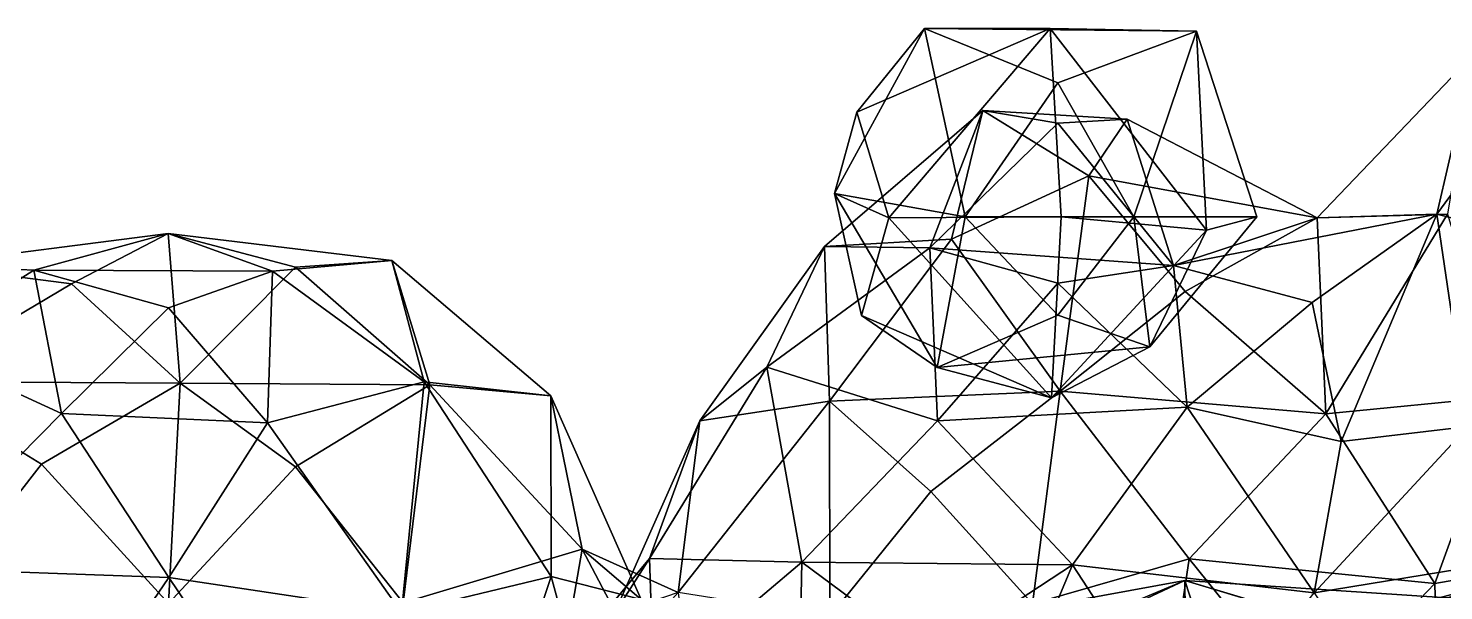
# Model space of a CAD drawing. Extents: x 290034 to 295698, y 4553723 to 4561693.
# Drawn here: x 293459.5 to 293599.8, y 4559190.6 to 4559246.3 of the extents above; entities that cross this region are included whole.
import ezdxf

# ---------------------------------------------------------------- set-up
doc = ezdxf.new("R2010")
doc.units = 0
doc.layers.add('Au_ppm_Pref_-_0_2', color=7, linetype='CONTINUOUS')

msp = doc.modelspace()

# ---------------------------------------------------------------- linework, layer by layer
at = {"layer": 'Au_ppm_Pref_-_0_2'}
for points in [[(293548.37, 4559246.34, 1758.26), (293552.4, 4559227.64, 1762.38), (293539.44, 4559229.98, 1757.69)], [(293541.65, 4559238.04, 1752.1), (293548.37, 4559246.34, 1758.26), (293539.44, 4559229.98, 1757.69)], [(293548.37, 4559246.34, 1758.26), (293541.65, 4559238.04, 1752.1), (293560.82, 4559246.34, 1751.58)], [(293544.84, 4559227.57, 1750.08), (293560.82, 4559246.34, 1751.58), (293541.65, 4559238.04, 1752.1)], [(293561.92, 4559227.64, 1748.44), (293560.82, 4559246.34, 1751.58), (293544.84, 4559227.57, 1750.08)], [(293575.34, 4559246.06, 1758.54), (293561.6, 4559240.95, 1762.48), (293548.37, 4559246.34, 1758.26)], [(293575.34, 4559246.06, 1758.54), (293548.37, 4559246.34, 1758.26), (293560.82, 4559246.34, 1751.58)], [(293561.6, 4559240.95, 1762.48), (293552.4, 4559227.64, 1762.38), (293548.37, 4559246.34, 1758.26)], [(293575.34, 4559246.06, 1758.54), (293560.82, 4559246.34, 1751.58), (293576.32, 4559226.33, 1751.74)], [(293576.32, 4559226.33, 1751.74), (293560.82, 4559246.34, 1751.58), (293561.92, 4559227.64, 1748.44)], [(293569.12, 4559227.64, 1761.58), (293561.6, 4559240.95, 1762.48), (293575.34, 4559246.06, 1758.54)], [(293569.12, 4559227.64, 1761.58), (293575.34, 4559246.06, 1758.54), (293581.33, 4559227.64, 1756.69)], [(293581.33, 4559227.64, 1756.69), (293575.34, 4559246.06, 1758.54), (293576.32, 4559226.33, 1751.74)], [(293600.24, 4559227.91, 1787.57), (293587.3, 4559227.56, 1781.54), (293602.82, 4559243.79, 1781.8)], [(293587.3, 4559227.56, 1781.54), (293599.17, 4559227.91, 1775.77), (293602.82, 4559243.79, 1781.8)], [(293599.17, 4559227.91, 1775.77), (293613.86, 4559224.26, 1771.92), (293611.68, 4559244.95, 1775.86)], [(293611.68, 4559244.95, 1775.86), (293602.82, 4559243.79, 1781.8), (293599.17, 4559227.91, 1775.77)], [(293569.12, 4559227.64, 1761.58), (293552.4, 4559227.64, 1762.38), (293561.6, 4559240.95, 1762.48)], [(293551.04, 4559225.45, 1786.05), (293538.45, 4559224.73, 1781.08), (293554.14, 4559238.2, 1781.8)], [(293554.14, 4559238.2, 1781.8), (293538.45, 4559224.73, 1781.08), (293548.9, 4559224.59, 1776.36)], [(293554.14, 4559238.2, 1781.8), (293548.9, 4559224.59, 1776.36), (293561.6, 4559236.93, 1778.7)], [(293551.04, 4559225.45, 1786.05), (293554.14, 4559238.2, 1781.8), (293564.67, 4559231.72, 1784.6)], [(293554.14, 4559238.2, 1781.8), (293568.47, 4559237.35, 1781.8), (293564.67, 4559231.72, 1784.6)], [(293568.47, 4559237.35, 1781.8), (293554.14, 4559238.2, 1781.8), (293561.6, 4559236.93, 1778.7)], [(293539.44, 4559229.98, 1757.69), (293544.84, 4559227.57, 1750.08), (293541.65, 4559238.04, 1752.1)], [(293573.06, 4559222.82, 1776.95), (293561.6, 4559236.93, 1778.7), (293548.9, 4559224.59, 1776.36)], [(293573.06, 4559222.82, 1776.95), (293568.47, 4559237.35, 1781.8), (293561.6, 4559236.93, 1778.7)], [(293564.67, 4559231.72, 1784.6), (293568.47, 4559237.35, 1781.8), (293587.3, 4559227.56, 1781.54)], [(293573.06, 4559222.82, 1776.95), (293587.3, 4559227.56, 1781.54), (293568.47, 4559237.35, 1781.8)], [(293564.67, 4559231.72, 1784.6), (293561.83, 4559210.38, 1788.07), (293551.04, 4559225.45, 1786.05)], [(293561.83, 4559210.38, 1788.07), (293564.67, 4559231.72, 1784.6), (293574.2, 4559220.26, 1785.27)], [(293574.2, 4559220.26, 1785.27), (293564.67, 4559231.72, 1784.6), (293587.3, 4559227.56, 1781.54)], [(293549.64, 4559212.71, 1757.38), (293539.44, 4559229.98, 1757.69), (293552.4, 4559227.64, 1762.38)], [(293539.44, 4559229.98, 1757.69), (293549.64, 4559212.71, 1757.38), (293542.11, 4559217.89, 1752.1)], [(293539.44, 4559229.98, 1757.69), (293542.11, 4559217.89, 1752.1), (293544.84, 4559227.57, 1750.08)], [(293544.84, 4559227.57, 1750.08), (293542.11, 4559217.89, 1752.1), (293560.95, 4559209.7, 1752.11)], [(293561.92, 4559227.64, 1748.44), (293544.84, 4559227.57, 1750.08), (293560.95, 4559209.7, 1752.11)], [(293561.6, 4559217.9, 1761.29), (293549.64, 4559212.71, 1757.38), (293552.4, 4559227.64, 1762.38)], [(293569.12, 4559227.64, 1761.58), (293561.6, 4559217.9, 1761.29), (293552.4, 4559227.64, 1762.38)], [(293576.32, 4559226.33, 1751.74), (293561.92, 4559227.64, 1748.44), (293560.95, 4559209.7, 1752.11)], [(293569.12, 4559227.64, 1761.58), (293570.7, 4559214.78, 1758.04), (293561.6, 4559217.9, 1761.29)], [(293569.12, 4559227.64, 1761.58), (293581.33, 4559227.64, 1756.69), (293570.7, 4559214.78, 1758.04)], [(293576.32, 4559226.33, 1751.74), (293570.7, 4559214.78, 1758.04), (293581.33, 4559227.64, 1756.69)], [(293573.06, 4559222.82, 1776.95), (293599.17, 4559227.91, 1775.77), (293587.3, 4559227.56, 1781.54)], [(293573.06, 4559222.82, 1776.95), (293586.8, 4559219.17, 1772.74), (293599.17, 4559227.91, 1775.77)], [(293574.2, 4559220.26, 1785.27), (293587.3, 4559227.56, 1781.54), (293588.15, 4559208.13, 1786.09)], [(293589.68, 4559205.38, 1773.02), (293599.17, 4559227.91, 1775.77), (293586.8, 4559219.17, 1772.74)], [(293588.15, 4559208.13, 1786.09), (293587.3, 4559227.56, 1781.54), (293600.24, 4559227.91, 1787.57)], [(293605.72, 4559209.83, 1792.77), (293588.15, 4559208.13, 1786.09), (293600.24, 4559227.91, 1787.57)], [(293602.26, 4559206.88, 1772.25), (293599.17, 4559227.91, 1775.77), (293589.68, 4559205.38, 1773.02)], [(293602.26, 4559206.88, 1772.25), (293613.86, 4559224.26, 1771.92), (293599.17, 4559227.91, 1775.77)], [(293460.07, 4559222.36, 1805.18), (293449.18, 4559222.9, 1800.74), (293473.38, 4559225.99, 1799.54)], [(293473.38, 4559225.99, 1799.54), (293449.18, 4559222.9, 1800.74), (293463.8, 4559221.02, 1794.48)], [(293483.72, 4559222.26, 1804.84), (293460.07, 4559222.36, 1805.18), (293473.38, 4559225.99, 1799.54)], [(293463.8, 4559221.02, 1794.48), (293474.57, 4559211.18, 1791.82), (293473.38, 4559225.99, 1799.54)], [(293473.38, 4559225.99, 1799.54), (293474.57, 4559211.18, 1791.82), (293486.01, 4559222.65, 1795.34)], [(293473.38, 4559225.99, 1799.54), (293495.56, 4559223.33, 1799.62), (293483.72, 4559222.26, 1804.84)], [(293473.38, 4559225.99, 1799.54), (293486.01, 4559222.65, 1795.34), (293495.56, 4559223.33, 1799.62)], [(293551.04, 4559225.45, 1786.05), (293538.94, 4559209.37, 1787.62), (293538.45, 4559224.73, 1781.08)], [(293551.04, 4559225.45, 1786.05), (293561.83, 4559210.38, 1788.07), (293538.94, 4559209.37, 1787.62)], [(293570.7, 4559214.78, 1758.04), (293576.32, 4559226.33, 1751.74), (293560.95, 4559209.7, 1752.11)], [(293538.94, 4559209.37, 1787.62), (293526.1, 4559207.43, 1780.65), (293538.45, 4559224.73, 1781.08)], [(293538.45, 4559224.73, 1781.08), (293526.1, 4559207.43, 1780.65), (293532.72, 4559212.75, 1774.84)], [(293538.45, 4559224.73, 1781.08), (293532.72, 4559212.75, 1774.84), (293548.9, 4559224.59, 1776.36)], [(293548.9, 4559224.59, 1776.36), (293532.72, 4559212.75, 1774.84), (293549.66, 4559207.44, 1770.91)], [(293573.06, 4559222.82, 1776.95), (293548.9, 4559224.59, 1776.36), (293561.6, 4559221.08, 1772.11)], [(293548.9, 4559224.59, 1776.36), (293549.66, 4559207.44, 1770.91), (293561.6, 4559221.08, 1772.11)], [(293463.8, 4559221.02, 1794.48), (293449.18, 4559222.9, 1800.74), (293447.45, 4559211.34, 1793.47)], [(293460.07, 4559222.36, 1805.18), (293448.26, 4559214.85, 1807.25), (293449.18, 4559222.9, 1800.74)], [(293499.33, 4559211.01, 1793.33), (293486.01, 4559222.65, 1795.34), (293474.57, 4559211.18, 1791.82)], [(293495.56, 4559223.33, 1799.62), (293498.77, 4559211.29, 1805.85), (293483.72, 4559222.26, 1804.84)], [(293486.01, 4559222.65, 1795.34), (293499.33, 4559211.01, 1793.33), (293495.56, 4559223.33, 1799.62)], [(293498.77, 4559211.29, 1805.85), (293495.56, 4559223.33, 1799.62), (293511.32, 4559209.91, 1799.61)], [(293499.33, 4559211.01, 1793.33), (293511.32, 4559209.91, 1799.61), (293495.56, 4559223.33, 1799.62)], [(293573.06, 4559222.82, 1776.95), (293561.6, 4559221.08, 1772.11), (293574.41, 4559208.8, 1771.7)], [(293573.06, 4559222.82, 1776.95), (293574.41, 4559208.8, 1771.7), (293586.8, 4559219.17, 1772.74)], [(293462.81, 4559208.16, 1810), (293448.26, 4559214.85, 1807.25), (293460.07, 4559222.36, 1805.18)], [(293462.81, 4559208.16, 1810), (293460.07, 4559222.36, 1805.18), (293473.41, 4559218.65, 1808.5)], [(293460.07, 4559222.36, 1805.18), (293483.72, 4559222.26, 1804.84), (293473.41, 4559218.65, 1808.5)], [(293483.24, 4559207.22, 1809.32), (293473.41, 4559218.65, 1808.5), (293483.72, 4559222.26, 1804.84)], [(293483.72, 4559222.26, 1804.84), (293498.77, 4559211.29, 1805.85), (293483.24, 4559207.22, 1809.32)], [(293474.57, 4559211.18, 1791.82), (293463.8, 4559221.02, 1794.48), (293447.45, 4559211.34, 1793.47)], [(293561.6, 4559221.08, 1772.11), (293549.66, 4559207.44, 1770.91), (293574.41, 4559208.8, 1771.7)], [(293574.2, 4559220.26, 1785.27), (293588.15, 4559208.13, 1786.09), (293561.83, 4559210.38, 1788.07)], [(293483.24, 4559207.22, 1809.32), (293462.81, 4559208.16, 1810), (293473.41, 4559218.65, 1808.5)], [(293589.68, 4559205.38, 1773.02), (293586.8, 4559219.17, 1772.74), (293574.41, 4559208.8, 1771.7)], [(293549.64, 4559212.71, 1757.38), (293560.95, 4559209.7, 1752.11), (293542.11, 4559217.89, 1752.1)], [(293561.6, 4559217.9, 1761.29), (293570.7, 4559214.78, 1758.04), (293549.64, 4559212.71, 1757.38)], [(293448.26, 4559214.85, 1807.25), (293462.81, 4559208.16, 1810), (293447.66, 4559192.83, 1810.3)], [(293549.64, 4559212.71, 1757.38), (293570.7, 4559214.78, 1758.04), (293560.95, 4559209.7, 1752.11)], [(293536.19, 4559193.41, 1769.19), (293532.72, 4559212.75, 1774.84), (293521.1, 4559193.77, 1775.59)], [(293521.1, 4559193.77, 1775.59), (293532.72, 4559212.75, 1774.84), (293526.1, 4559207.43, 1780.65)], [(293549.66, 4559207.44, 1770.91), (293532.72, 4559212.75, 1774.84), (293536.19, 4559193.41, 1769.19)], [(293474.57, 4559211.18, 1791.82), (293447.45, 4559211.34, 1793.47), (293460.81, 4559203.15, 1789.96)], [(293449.98, 4559189.22, 1789.5), (293460.81, 4559203.15, 1789.96), (293447.45, 4559211.34, 1793.47)], [(293473.4, 4559189.32, 1790.02), (293474.57, 4559211.18, 1791.82), (293460.81, 4559203.15, 1789.96)], [(293473.4, 4559189.32, 1790.02), (293486.01, 4559202.87, 1790.05), (293474.57, 4559211.18, 1791.82)], [(293486.01, 4559202.87, 1790.05), (293499.33, 4559211.01, 1793.33), (293474.57, 4559211.18, 1791.82)], [(293496.5, 4559188.43, 1809.31), (293483.24, 4559207.22, 1809.32), (293498.77, 4559211.29, 1805.85)], [(293486.01, 4559202.87, 1790.05), (293496.69, 4559189.39, 1789.51), (293499.33, 4559211.01, 1793.33)], [(293496.5, 4559188.43, 1809.31), (293498.77, 4559211.29, 1805.85), (293511.34, 4559192, 1805.57)], [(293496.69, 4559189.39, 1789.51), (293514.42, 4559194.7, 1793.31), (293499.33, 4559211.01, 1793.33)], [(293511.34, 4559192, 1805.57), (293498.77, 4559211.29, 1805.85), (293511.32, 4559209.91, 1799.61)], [(293514.42, 4559194.7, 1793.31), (293511.32, 4559209.91, 1799.61), (293499.33, 4559211.01, 1793.33)], [(293538.94, 4559209.37, 1787.62), (293561.83, 4559210.38, 1788.07), (293549.01, 4559200.43, 1790.55)], [(293559.08, 4559189.28, 1791.58), (293549.01, 4559200.43, 1790.55), (293561.83, 4559210.38, 1788.07)], [(293561.83, 4559210.38, 1788.07), (293574.6, 4559193.74, 1788.63), (293559.08, 4559189.28, 1791.58)], [(293574.6, 4559193.74, 1788.63), (293561.83, 4559210.38, 1788.07), (293588.15, 4559208.13, 1786.09)], [(293511.34, 4559192, 1805.57), (293511.32, 4559209.91, 1799.61), (293520.28, 4559189.71, 1799.62)], [(293514.42, 4559194.7, 1793.31), (293520.28, 4559189.71, 1799.62), (293511.32, 4559209.91, 1799.61)], [(293523.95, 4559190.4, 1788.2), (293538.94, 4559209.37, 1787.62), (293538.97, 4559188.04, 1791.14)], [(293538.94, 4559209.37, 1787.62), (293523.95, 4559190.4, 1788.2), (293526.1, 4559207.43, 1780.65)], [(293538.94, 4559209.37, 1787.62), (293549.01, 4559200.43, 1790.55), (293538.97, 4559188.04, 1791.14)], [(293563.03, 4559193.15, 1768.93), (293574.41, 4559208.8, 1771.7), (293549.66, 4559207.44, 1770.91)], [(293587, 4559190.37, 1771.54), (293574.41, 4559208.8, 1771.7), (293563.03, 4559193.15, 1768.93)], [(293587, 4559190.37, 1771.54), (293589.68, 4559205.38, 1773.02), (293574.41, 4559208.8, 1771.7)], [(293598.98, 4559191.32, 1787.75), (293588.15, 4559208.13, 1786.09), (293605.72, 4559209.83, 1792.77)], [(293598.98, 4559191.32, 1787.75), (293605.72, 4559209.83, 1792.77), (293610.14, 4559193.25, 1794.05)], [(293473.44, 4559191.89, 1809.99), (293447.66, 4559192.83, 1810.3), (293462.81, 4559208.16, 1810)], [(293483.24, 4559207.22, 1809.32), (293473.44, 4559191.89, 1809.99), (293462.81, 4559208.16, 1810)], [(293496.5, 4559188.43, 1809.31), (293473.44, 4559191.89, 1809.99), (293483.24, 4559207.22, 1809.32)], [(293517.55, 4559188.25, 1781.8), (293526.1, 4559207.43, 1780.65), (293523.95, 4559190.4, 1788.2)], [(293517.55, 4559188.25, 1781.8), (293521.1, 4559193.77, 1775.59), (293526.1, 4559207.43, 1780.65)], [(293563.03, 4559193.15, 1768.93), (293549.66, 4559207.44, 1770.91), (293536.19, 4559193.41, 1769.19)], [(293598.98, 4559191.32, 1787.75), (293574.6, 4559193.74, 1788.63), (293588.15, 4559208.13, 1786.09)], [(293587, 4559190.37, 1771.54), (293612.24, 4559194.52, 1772.08), (293602.26, 4559206.88, 1772.25)], [(293587, 4559190.37, 1771.54), (293602.26, 4559206.88, 1772.25), (293589.68, 4559205.38, 1773.02)], [(293473.4, 4559189.32, 1790.02), (293460.81, 4559203.15, 1789.96), (293449.98, 4559189.22, 1789.5)], [(293486.01, 4559202.87, 1790.05), (293473.4, 4559189.32, 1790.02), (293496.69, 4559189.39, 1789.51)], [(293559.08, 4559189.28, 1791.58), (293538.97, 4559188.04, 1791.14), (293549.01, 4559200.43, 1790.55)], [(293511.21, 4559176.18, 1788.4), (293514.42, 4559194.7, 1793.31), (293496.69, 4559189.39, 1789.51)], [(293511.21, 4559176.18, 1788.4), (293523.95, 4559190.4, 1788.2), (293514.42, 4559194.7, 1793.31)], [(293520.28, 4559189.71, 1799.62), (293514.42, 4559194.7, 1793.31), (293526.1, 4559172.53, 1794)], [(293523.95, 4559190.4, 1788.2), (293526.1, 4559172.53, 1794), (293514.42, 4559194.7, 1793.31)], [(293507.8, 4559177.77, 1776.42), (293521.1, 4559193.77, 1775.59), (293517.55, 4559188.25, 1781.8)], [(293507.8, 4559177.77, 1776.42), (293521.52, 4559181.01, 1768.72), (293521.1, 4559193.77, 1775.59)], [(293536.19, 4559193.41, 1769.19), (293521.1, 4559193.77, 1775.59), (293521.52, 4559181.01, 1768.72)], [(293535.78, 4559172.22, 1766.26), (293536.19, 4559193.41, 1769.19), (293521.52, 4559181.01, 1768.72)], [(293549.01, 4559183.93, 1766.67), (293536.19, 4559193.41, 1769.19), (293535.78, 4559172.22, 1766.26)], [(293563.03, 4559193.15, 1768.93), (293536.19, 4559193.41, 1769.19), (293549.01, 4559183.93, 1766.67)], [(293572.32, 4559178.47, 1794.7), (293559.08, 4559189.28, 1791.58), (293574.6, 4559193.74, 1788.63)], [(293572.32, 4559178.47, 1794.7), (293574.6, 4559193.74, 1788.63), (293586.8, 4559178.62, 1789.21)], [(293598.98, 4559191.32, 1787.75), (293586.8, 4559178.62, 1789.21), (293574.6, 4559193.74, 1788.63)], [(293587, 4559190.37, 1771.54), (293597.99, 4559173.71, 1770.8), (293612.24, 4559194.52, 1772.08)], [(293612, 4559182.57, 1773.06), (293612.24, 4559194.52, 1772.08), (293597.99, 4559173.71, 1770.8)], [(293598.98, 4559191.32, 1787.75), (293610.14, 4559193.25, 1794.05), (293599.44, 4559172.95, 1793.24)], [(293610.14, 4559193.25, 1794.05), (293611.83, 4559174.82, 1799.79), (293599.44, 4559172.95, 1793.24)], [(293461.07, 4559173.75, 1810.24), (293436.62, 4559177.06, 1810.06), (293447.66, 4559192.83, 1810.3)], [(293473.44, 4559191.89, 1809.99), (293461.07, 4559173.75, 1810.24), (293447.66, 4559192.83, 1810.3)], [(293485.67, 4559173.76, 1809.62), (293461.07, 4559173.75, 1810.24), (293473.44, 4559191.89, 1809.99)], [(293485.67, 4559173.76, 1809.62), (293473.44, 4559191.89, 1809.99), (293496.5, 4559188.43, 1809.31)], [(293505.36, 4559174.19, 1808.74), (293496.5, 4559188.43, 1809.31), (293511.34, 4559192, 1805.57)], [(293516.2, 4559174.19, 1804.4), (293505.36, 4559174.19, 1808.74), (293511.34, 4559192, 1805.57)], [(293516.2, 4559174.19, 1804.4), (293511.34, 4559192, 1805.57), (293520.28, 4559189.71, 1799.62)], [(293555.1, 4559174.19, 1767.05), (293563.03, 4559193.15, 1768.93), (293549.01, 4559183.93, 1766.67)], [(293563.03, 4559193.15, 1768.93), (293555.1, 4559174.19, 1767.05), (293574.88, 4559175.03, 1768.33)], [(293574.88, 4559175.03, 1768.33), (293587, 4559190.37, 1771.54), (293563.03, 4559193.15, 1768.93)], [(293600.19, 4559189.9, 1823.42), (293588.95, 4559187.13, 1818.05), (293611.21, 4559193, 1817.4)], [(293588.95, 4559187.13, 1818.05), (293599.4, 4559185.62, 1813.62), (293611.21, 4559193, 1817.4)], [(293599.4, 4559185.62, 1813.62), (293612.42, 4559181.72, 1810.71), (293611.21, 4559193, 1817.4)], [(293574.17, 4559191.61, 1823.45), (293564.04, 4559186.85, 1828.74), (293552.15, 4559187.56, 1823.37)], [(293574.17, 4559191.61, 1823.45), (293552.15, 4559187.56, 1823.37), (293561.6, 4559186.33, 1819.33)], [(293574.38, 4559173.34, 1817.64), (293574.17, 4559191.61, 1823.45), (293561.6, 4559186.33, 1819.33)], [(293577.26, 4559182.15, 1830.52), (293564.04, 4559186.85, 1828.74), (293574.17, 4559191.61, 1823.45)], [(293574.38, 4559173.34, 1817.64), (293588.95, 4559187.13, 1818.05), (293574.17, 4559191.61, 1823.45)], [(293589.09, 4559187.13, 1828.76), (293577.26, 4559182.15, 1830.52), (293574.17, 4559191.61, 1823.45)], [(293589.09, 4559187.13, 1828.76), (293574.17, 4559191.61, 1823.45), (293600.19, 4559189.9, 1823.42)], [(293588.95, 4559187.13, 1818.05), (293600.19, 4559189.9, 1823.42), (293574.17, 4559191.61, 1823.45)], [(293598.98, 4559191.32, 1787.75), (293599.44, 4559172.95, 1793.24), (293586.8, 4559178.62, 1789.21)], [(293589.09, 4559187.13, 1828.76), (293612.79, 4559191.21, 1829.16), (293599.4, 4559183.86, 1832.53)], [(293612.79, 4559191.21, 1829.16), (293589.09, 4559187.13, 1828.76), (293600.19, 4559189.9, 1823.42)], [(293612.79, 4559191.21, 1829.16), (293612.01, 4559170.37, 1835.27), (293599.4, 4559183.86, 1832.53)]]:
    msp.add_3dface(points, dxfattribs=at)

doc.saveas('drawing.dxf')
